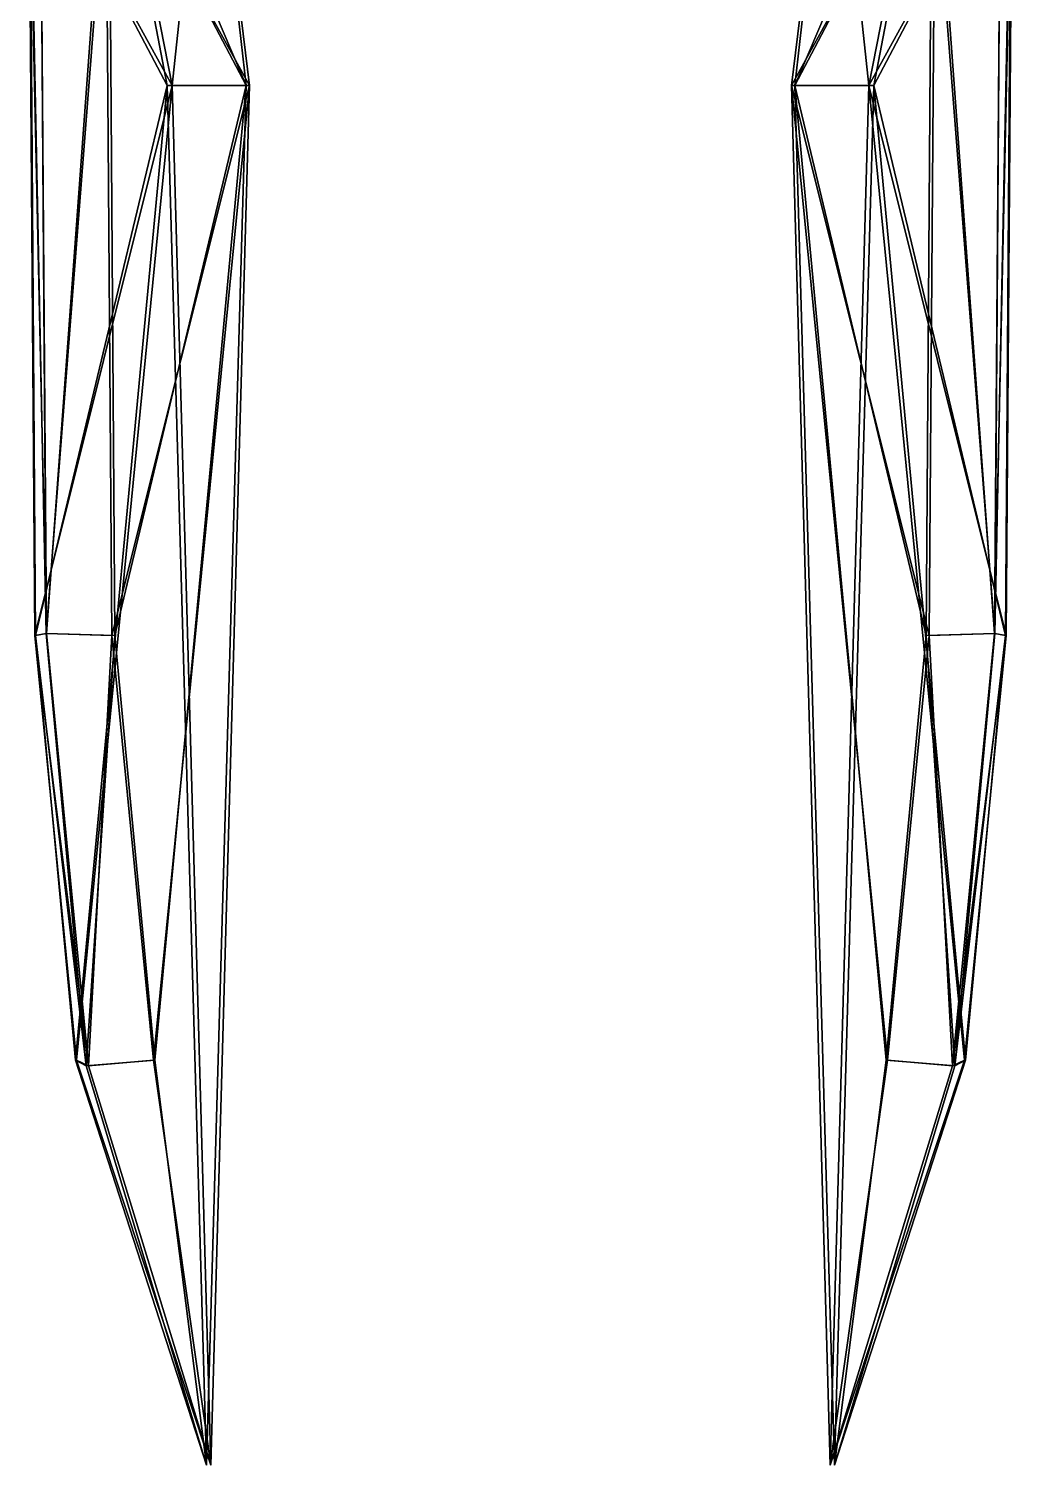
# Model space of a CAD drawing. Extents: x -6.9 to 5, y -21.1 to 53.8.
# Drawn here: x -3.33 to 3.33, y -21.12 to -11.4 of the extents above; entities that cross this region are included whole.
import ezdxf

# ---------------------------------------------------------------- set-up
doc = ezdxf.new("R2010")
doc.units = 0
doc.header["$MEASUREMENT"] = 0
doc.layers.add('DEFAULT', color=7, linetype='CONTINUOUS')

msp = doc.modelspace()

# ---------------------------------------------------------------- linework, layer by layer
at = {"layer": 'DEFAULT'}
for points in [[(-3.328908, -10.016336, 2.785251), (-2.807068, -9.49379, 2.116965), (-2.357201, -11.779914, 1.856473)], [(-2.39252, -11.779914, -1.835426), (-2.82862, -9.49379, -2.114345), (-3.321298, -10.016336, -2.807132)], [(-1.856473, -11.779914, -2.357201), (-2.116965, -9.49379, -2.807068), (-2.82862, -9.49379, -2.114345)], [(-2.82862, -9.49379, -2.114345), (-2.39252, -11.779914, -1.835426), (-1.856473, -11.779914, -2.357201)], [(-1.835426, -11.779914, 2.39252), (-2.114345, -9.49379, 2.82862), (-2.807132, -10.016336, 3.321298)], [(-2.357201, -11.779914, 1.856473), (-2.807068, -9.49379, 2.116965), (-2.114345, -9.49379, 2.82862)], [(-2.785251, -10.016336, -3.328908), (-2.116965, -9.49379, -2.807068), (-1.856473, -11.779914, -2.357201)], [(-2.114345, -9.49379, 2.82862), (-1.835426, -11.779914, 2.39252), (-2.357201, -11.779914, 1.856473)], [(1.835426, -11.779914, -2.39252), (2.114345, -9.49379, -2.82862), (2.807132, -10.016336, -3.321298)], [(2.114345, -9.49379, -2.82862), (1.835426, -11.779914, -2.39252), (2.357201, -11.779914, -1.856473)], [(2.785251, -10.016336, 3.328908), (2.116965, -9.49379, 2.807068), (1.856473, -11.779914, 2.357201)], [(1.856473, -11.779914, 2.357201), (2.116965, -9.49379, 2.807068), (2.82862, -9.49379, 2.114345)], [(2.82862, -9.49379, 2.114345), (2.39252, -11.779914, 1.835426), (1.856473, -11.779914, 2.357201)], [(2.357201, -11.779914, -1.856473), (2.807068, -9.49379, -2.116965), (2.114345, -9.49379, -2.82862)], [(3.328908, -10.016336, -2.785251), (2.807068, -9.49379, -2.116965), (2.357201, -11.779914, -1.856473)], [(2.39252, -11.779914, 1.835426), (2.82862, -9.49379, 2.114345), (3.321298, -10.016336, 2.807132)], [(-3.288422, -15.503032, 2.746553), (-3.328908, -10.016336, 2.785251), (-2.357201, -11.779914, 1.856473)], [(-3.208848, -15.489966, 3.210025), (-3.24934, -10.055525, 3.248728), (-3.328908, -10.016336, 2.785251)], [(-3.328908, -10.016336, 2.785251), (-3.288422, -15.503032, 2.746553), (-3.208848, -15.489966, 3.210025)], [(-2.39252, -11.779914, -1.835426), (-3.321298, -10.016336, -2.807132), (-3.282601, -15.503032, -2.766646)], [(-3.248728, -10.055525, -3.24934), (-3.210025, -15.489966, -3.208848), (-3.321298, -10.016336, -2.807132)], [(-3.321298, -10.016336, -2.807132), (-3.210025, -15.489966, -3.208848), (-3.282601, -15.503032, -2.766646)], [(-3.24934, -10.055525, 3.248728), (-3.208848, -15.489966, 3.210025), (-2.807132, -10.016336, 3.321298)], [(-3.210025, -15.489966, -3.208848), (-3.248728, -10.055525, -3.24934), (-2.785251, -10.016336, -3.328908)], [(-2.785251, -10.016336, -3.328908), (-2.746553, -15.503032, -3.288422), (-3.210025, -15.489966, -3.208848)], [(-2.807132, -10.016336, 3.321298), (-3.208848, -15.489966, 3.210025), (-2.766646, -15.503032, 3.282601)], [(-1.835426, -11.779914, 2.39252), (-2.807132, -10.016336, 3.321298), (-2.766646, -15.503032, 3.282601)], [(-2.746553, -15.503032, -3.288422), (-2.785251, -10.016336, -3.328908), (-1.856473, -11.779914, -2.357201)], [(1.835426, -11.779914, -2.39252), (2.807132, -10.016336, -3.321298), (2.766646, -15.503032, -3.282601)], [(2.746553, -15.503032, 3.288422), (2.785251, -10.016336, 3.328908), (1.856473, -11.779914, 2.357201)], [(3.288422, -15.503032, -2.746553), (3.328908, -10.016336, -2.785251), (2.357201, -11.779914, -1.856473)], [(2.39252, -11.779914, 1.835426), (3.321298, -10.016336, 2.807132), (3.282601, -15.503032, 2.766646)], [(2.785251, -10.016336, 3.328908), (2.746553, -15.503032, 3.288422), (3.210025, -15.489966, 3.208848)], [(2.807132, -10.016336, -3.321298), (3.208848, -15.489966, -3.210025), (2.766646, -15.503032, -3.282601)], [(3.210025, -15.489966, 3.208848), (3.248728, -10.055525, 3.24934), (2.785251, -10.016336, 3.328908)], [(3.24934, -10.055525, -3.248728), (3.208848, -15.489966, -3.210025), (2.807132, -10.016336, -3.321298)], [(3.208848, -15.489966, -3.210025), (3.24934, -10.055525, -3.248728), (3.328908, -10.016336, -2.785251)], [(3.328908, -10.016336, -2.785251), (3.288422, -15.503032, -2.746553), (3.208848, -15.489966, -3.210025)], [(3.248728, -10.055525, 3.24934), (3.210025, -15.489966, 3.208848), (3.321298, -10.016336, 2.807132)], [(3.321298, -10.016336, 2.807132), (3.210025, -15.489966, 3.208848), (3.282601, -15.503032, 2.766646)], [(-3.005008, -18.377018, 2.475657), (-3.288422, -15.503032, 2.746553), (-2.357201, -11.779914, 1.856473)], [(-2.39252, -11.779914, -1.835426), (-3.282601, -15.503032, -2.766646), (-3.011704, -18.377018, -2.483232)], [(-2.124497, -21.120371, -2.096314), (-2.39252, -11.779914, -1.835426), (-3.011704, -18.377018, -2.483232)], [(-3.005008, -18.377018, 2.475657), (-2.357201, -11.779914, 1.856473), (-2.096314, -21.120371, 2.124497)], [(-1.835426, -11.779914, 2.39252), (-2.766646, -15.503032, 3.282601), (-2.483232, -18.377018, 3.011704)], [(-2.475657, -18.377018, -3.005008), (-2.746553, -15.503032, -3.288422), (-1.856473, -11.779914, -2.357201)], [(-2.096314, -21.120371, 2.124497), (-1.835426, -11.779914, 2.39252), (-2.483232, -18.377018, 3.011704)], [(-2.475657, -18.377018, -3.005008), (-1.856473, -11.779914, -2.357201), (-2.124497, -21.120371, -2.096314)], [(-1.856473, -11.779914, -2.357201), (-2.39252, -11.779914, -1.835426), (-2.124497, -21.120371, -2.096314)], [(-2.357201, -11.779914, 1.856473), (-1.835426, -11.779914, 2.39252), (-2.096314, -21.120371, 2.124497)], [(2.096314, -21.120371, -2.124497), (1.835426, -11.779914, -2.39252), (2.483232, -18.377018, -3.011704)], [(1.835426, -11.779914, -2.39252), (2.766646, -15.503032, -3.282601), (2.483232, -18.377018, -3.011704)], [(2.357201, -11.779914, -1.856473), (1.835426, -11.779914, -2.39252), (2.096314, -21.120371, -2.124497)], [(2.475657, -18.377018, 3.005008), (1.856473, -11.779914, 2.357201), (2.124497, -21.120371, 2.096314)], [(2.475657, -18.377018, 3.005008), (2.746553, -15.503032, 3.288422), (1.856473, -11.779914, 2.357201)], [(1.856473, -11.779914, 2.357201), (2.39252, -11.779914, 1.835426), (2.124497, -21.120371, 2.096314)], [(3.005008, -18.377018, -2.475657), (2.357201, -11.779914, -1.856473), (2.096314, -21.120371, -2.124497)], [(2.124497, -21.120371, 2.096314), (2.39252, -11.779914, 1.835426), (3.011704, -18.377018, 2.483232)], [(3.005008, -18.377018, -2.475657), (3.288422, -15.503032, -2.746553), (2.357201, -11.779914, -1.856473)], [(2.39252, -11.779914, 1.835426), (3.282601, -15.503032, 2.766646), (3.011704, -18.377018, 2.483232)], [(-2.925438, -18.416208, 2.939135), (-3.208848, -15.489966, 3.210025), (-3.288422, -15.503032, 2.746553)], [(-3.288422, -15.503032, 2.746553), (-3.005008, -18.377018, 2.475657), (-2.925438, -18.416208, 2.939135)], [(-3.210025, -15.489966, -3.208848), (-2.939135, -18.416208, -2.925438), (-3.282601, -15.503032, -2.766646)], [(-3.282601, -15.503032, -2.766646), (-2.939135, -18.416208, -2.925438), (-3.011704, -18.377018, -2.483232)], [(-2.939135, -18.416208, -2.925438), (-3.210025, -15.489966, -3.208848), (-2.746553, -15.503032, -3.288422)], [(-3.208848, -15.489966, 3.210025), (-2.925438, -18.416208, 2.939135), (-2.766646, -15.503032, 3.282601)], [(-2.746553, -15.503032, -3.288422), (-2.475657, -18.377018, -3.005008), (-2.939135, -18.416208, -2.925438)], [(-2.766646, -15.503032, 3.282601), (-2.925438, -18.416208, 2.939135), (-2.483232, -18.377018, 3.011704)], [(2.746553, -15.503032, 3.288422), (2.475657, -18.377018, 3.005008), (2.939135, -18.416208, 2.925438)], [(2.766646, -15.503032, -3.282601), (2.925438, -18.416208, -2.939135), (2.483232, -18.377018, -3.011704)], [(2.939135, -18.416208, 2.925438), (3.210025, -15.489966, 3.208848), (2.746553, -15.503032, 3.288422)], [(3.208848, -15.489966, -3.210025), (2.925438, -18.416208, -2.939135), (2.766646, -15.503032, -3.282601)], [(2.925438, -18.416208, -2.939135), (3.208848, -15.489966, -3.210025), (3.288422, -15.503032, -2.746553)], [(3.288422, -15.503032, -2.746553), (3.005008, -18.377018, -2.475657), (2.925438, -18.416208, -2.939135)], [(3.210025, -15.489966, 3.208848), (2.939135, -18.416208, 2.925438), (3.282601, -15.503032, 2.766646)], [(3.282601, -15.503032, 2.766646), (2.939135, -18.416208, 2.925438), (3.011704, -18.377018, 2.483232)], [(-2.124497, -21.120371, -2.096314), (-3.011704, -18.377018, -2.483232), (-2.939135, -18.416208, -2.925438)], [(-2.925438, -18.416208, 2.939135), (-3.005008, -18.377018, 2.475657), (-2.096314, -21.120371, 2.124497)], [(-2.939135, -18.416208, -2.925438), (-2.475657, -18.377018, -3.005008), (-2.124497, -21.120371, -2.096314)], [(-2.096314, -21.120371, 2.124497), (-2.483232, -18.377018, 3.011704), (-2.925438, -18.416208, 2.939135)], [(2.096314, -21.120371, -2.124497), (2.483232, -18.377018, -3.011704), (2.925438, -18.416208, -2.939135)], [(2.925438, -18.416208, -2.939135), (3.005008, -18.377018, -2.475657), (2.096314, -21.120371, -2.124497)], [(2.124497, -21.120371, 2.096314), (3.011704, -18.377018, 2.483232), (2.939135, -18.416208, 2.925438)], [(2.939135, -18.416208, 2.925438), (2.475657, -18.377018, 3.005008), (2.124497, -21.120371, 2.096314)]]:
    msp.add_3dface(points, dxfattribs=at)

doc.saveas('drawing.dxf')
